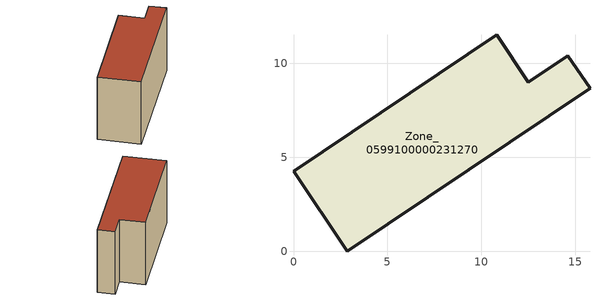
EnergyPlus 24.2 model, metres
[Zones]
Zone_0599100000231270
 floor ground (C_G): 2.87,0 0,4.27 10.81,11.53 12.51,9.01 14.61,10.42 15.79,8.67 z0
 wall outside (C_F): 0,4.27 2.87,0 15.79,8.67 14.61,10.42 12.51,9.01 10.81,11.53 0,4.27 z0:8.55
 roof outside (C_R): 10.81,11.53 0,4.27 2.87,0 15.79,8.67 14.61,10.42 12.51,9.01 z8.55
[BUILDING]
Pand.0599100000231270: North Axis=0; Terrain=City; Loads Convergence Tolerance Value=0.04; Temperature Convergence Tolerance Value=0.4; Solar Distribution=FullExterior; Maximum Number of Warmup Days=25; Minimum Number of Warmup Days=1
[Site:Location]
Rotterdam.The.Hague.AP_ZH_NLD Design_Conditions: Latitude=51.96; Longitude=4.45; Time Zone=1; Elevation=-4.5
[SITE:GROUNDTEMPERATURE:BUILDINGSURFACE]
18, 18, 18, 18, 18, 18, 18, 18, 18, 18, 18, 18
[MATERIAL] Thermal Absorptance=0.9; Solar Absorptance=0.7; Visible Absorptance=0.7
Name | Roughness | Thickness | Conductivity | Density | Specific Heat
G.TI.1975-1991 | MediumSmooth | 0.15 | 0.288461 | 540 | 1210
F.TI.1975-1991 | Rough | 0.3 | 0.230769 | 1920 | 840
R.TI.1975-1991 | MediumRough | 0.2 | 0.153846 | 1500 | 1000
[CONSTRUCTION]
C_G: G.TI.1975-1991
C_F: F.TI.1975-1991
C_R: R.TI.1975-1991
[ZONE]
Zone_0599100000231270: Type=1; Multiplier=1; Ceiling Height=Autocalculate; Volume=Autocalculate; Floor Area=autocalculate; Part of Total Floor Area=Yes
[ZONEINFILTRATION:DESIGNFLOWRATE]
Infil_Zone_0599100000231270: Zone or ZoneList or Space or SpaceList=Zone_0599100000231270; Schedule=AlwaysOn; Design Flow Rate Calculation Method=Flow/Area; Flow Rate per Floor Area=0.003; Constant Term Coefficient=1; Temperature Term Coefficient=0; Velocity Term Coefficient=0; Velocity Squared Term Coefficient=0
[HVACTEMPLATE:ZONE:IDEALLOADSAIRSYSTEM]
Zone_0599100000231270: Maximum Heating Supply Air Temperature=50; Minimum Cooling Supply Air Temperature=13; Maximum Heating Supply Air Humidity Ratio=0.0156; Minimum Cooling Supply Air Humidity Ratio=0.0077; Heating Limit=NoLimit; Cooling Limit=NoLimit; Dehumidification Control Type=ConstantSensibleHeatRatio; Cooling Sensible Heat Ratio=0.7; Dehumidification Setpoint=60; Humidification Control Type=None; Humidification Setpoint=30; Outdoor Air Method=None; Outdoor Air Flow Rate per Person=0.00944; Outdoor Air Flow Rate per Zone Floor Area=0; Outdoor Air Flow Rate per Zone=0; Demand Controlled Ventilation Type=None; Outdoor Air Economizer Type=NoEconomizer; Heat Recovery Type=None; Sensible Heat Recovery Effectiveness=0.7; Latent Heat Recovery Effectiveness=0.65
[ZONECONTROL:THERMOSTAT]
ThermostatControl_Zone_0599100000231270: Zone or ZoneList=Zone_0599100000231270; Control Type Schedule=DualSetpointControlType; Control 1=Thermostat_Zone_0599100000231270; Temperature Difference Between Cutout And Setpoint=0
[THERMOSTATSETPOINT:DUALSETPOINT]
Thermostat_Zone_0599100000231270: Heating Setpoint Temperature Schedule=HeatingSetpoint_Zone_0599100000231270; Cooling Setpoint Temperature Schedule=CoolingSetpoint_Zone_0599100000231270
[SCHEDULE:COMPACT]
HeatingSetpoint_Zone_0599100000231270: Through: 12/31, For: AllDays, Until: 24:00, 21
CoolingSetpoint_Zone_0599100000231270: Through: 12/31, For: AllDays, Until: 24:00, 24
DualSetpointControlType: Through: 12/31, For: AllDays, Until: 24:00, 4
AlwaysOn: Through: 12/31, For: AllDays, Until: 24:00, 1
